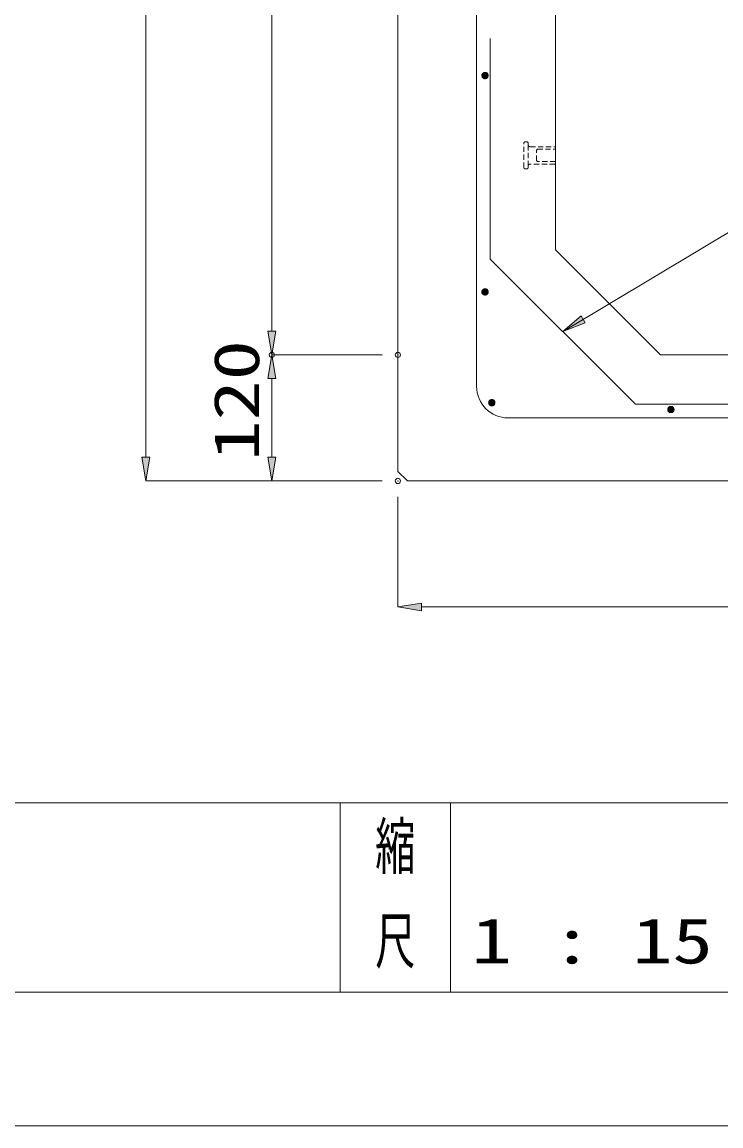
# Model space of a CAD drawing. Units: millimetres, scale not verified. Extents: x 0 to 6300, y 0 to 4455.
# Drawn here: x 3125 to 3790, y 0 to 1051 of the extents above; entities that cross this region are included whole.
import ezdxf
from ezdxf.enums import TextEntityAlignment as Align

# ---------------------------------------------------------------- set-up
doc = ezdxf.new("R2010")
doc.units = ezdxf.units.MM
doc.header["$LTSCALE"] = 10
doc.header["$PDMODE"] = 32
doc.header["$PDSIZE"] = 5
doc.linetypes.add('USER1', pattern=[1.5, 0.75, -0.75])
doc.linetypes.add('USER3', pattern=[0.75, 0.5, -0.25])
for name, color, linetype, lineweight in [('Defpoints_2', 7, 'Continuous', 13), ('S-1', 2, 'USER1', 13), ('S-2', 3, 'Continuous', 13), ('S-4', 4, 'USER3', 13), ('S-Dim', 1, 'Continuous', 13), ('TTL-FRAM', 3, 'Continuous', 13), ('TTL-LINE', 2, 'Continuous', 13), ('TTL-TXT', 2, 'Continuous', 13)]:
    doc.layers.add(name, color=color, linetype=linetype, lineweight=lineweight)
doc.styles.add('ＭＳ ゴシック', font='')
doc.styles.get('ＭＳ ゴシック').set_extended_font_data('MS Gothic')

msp = doc.modelspace()

# ---------------------------------------------------------------- hatches: boundary and pattern name
at = {"layer": 'S-2'}
for points in [[(3568.5, 1000.14), (3568.48, 1000.51), (3568.41, 1000.88), (3568.29, 1001.24), (3568.13, 1001.58), (3567.93, 1001.9), (3567.69, 1002.19), (3567.41, 1002.45), (3567.11, 1002.67), (3566.78, 1002.85), (3566.43, 1002.99), (3566.06, 1003.08), (3565.69, 1003.13), (3565.31, 1003.13), (3564.94, 1003.08), (3564.57, 1002.99), (3564.22, 1002.85), (3563.89, 1002.67), (3563.59, 1002.45), (3563.31, 1002.19), (3563.07, 1001.9), (3562.87, 1001.58), (3562.71, 1001.24), (3562.59, 1000.88), (3562.52, 1000.51), (3562.5, 1000.14), (3565.5, 1000.14)], [(3562.5, 1000.14), (3562.52, 999.76), (3562.59, 999.39), (3562.71, 999.03), (3562.87, 998.69), (3563.07, 998.37), (3563.31, 998.08), (3563.59, 997.83), (3563.89, 997.6), (3564.22, 997.42), (3564.57, 997.28), (3564.94, 997.19), (3565.31, 997.14), (3565.69, 997.14), (3566.06, 997.19), (3566.43, 997.28), (3566.78, 997.42), (3567.11, 997.6), (3567.41, 997.83), (3567.69, 998.08), (3567.93, 998.37), (3568.13, 998.69), (3568.29, 999.03), (3568.41, 999.39), (3568.48, 999.76), (3568.5, 1000.14), (3565.5, 1000.14)], [(3568.5, 794.14), (3568.48, 794.51), (3568.41, 794.88), (3568.29, 795.24), (3568.13, 795.58), (3567.93, 795.9), (3567.69, 796.19), (3567.41, 796.45), (3567.11, 796.67), (3566.78, 796.85), (3566.43, 796.99), (3566.06, 797.08), (3565.69, 797.13), (3565.31, 797.13), (3564.94, 797.08), (3564.57, 796.99), (3564.22, 796.85), (3563.89, 796.67), (3563.59, 796.45), (3563.31, 796.19), (3563.07, 795.9), (3562.87, 795.58), (3562.71, 795.24), (3562.59, 794.88), (3562.52, 794.51), (3562.5, 794.14), (3565.5, 794.14)], [(3562.5, 794.14), (3562.52, 793.76), (3562.59, 793.39), (3562.71, 793.03), (3562.87, 792.69), (3563.07, 792.37), (3563.31, 792.08), (3563.59, 791.83), (3563.89, 791.6), (3564.22, 791.42), (3564.57, 791.28), (3564.94, 791.19), (3565.31, 791.14), (3565.69, 791.14), (3566.06, 791.19), (3566.43, 791.28), (3566.78, 791.42), (3567.11, 791.6), (3567.41, 791.83), (3567.69, 792.08), (3567.93, 792.37), (3568.13, 792.69), (3568.29, 793.03), (3568.41, 793.39), (3568.48, 793.76), (3568.5, 794.14), (3565.5, 794.14)], [(3574.94, 688.58), (3574.92, 688.96), (3574.85, 689.33), (3574.73, 689.68), (3574.57, 690.03), (3574.37, 690.34), (3574.13, 690.63), (3573.86, 690.89), (3573.55, 691.11), (3573.22, 691.3), (3572.87, 691.43), (3572.51, 691.53), (3572.13, 691.57), (3571.76, 691.57), (3571.38, 691.53), (3571.02, 691.43), (3570.67, 691.3), (3570.34, 691.11), (3570.03, 690.89), (3569.76, 690.63), (3569.52, 690.34), (3569.31, 690.03), (3569.15, 689.68), (3569.04, 689.33), (3568.97, 688.96), (3568.94, 688.58), (3571.94, 688.58)], [(3568.94, 688.58), (3568.97, 688.2), (3569.04, 687.83), (3569.15, 687.48), (3569.31, 687.14), (3569.52, 686.82), (3569.76, 686.53), (3570.03, 686.27), (3570.34, 686.05), (3570.67, 685.87), (3571.02, 685.73), (3571.38, 685.63), (3571.76, 685.59), (3572.13, 685.59), (3572.51, 685.63), (3572.87, 685.73), (3573.22, 685.87), (3573.55, 686.05), (3573.86, 686.27), (3574.13, 686.53), (3574.37, 686.82), (3574.57, 687.14), (3574.73, 687.48), (3574.85, 687.83), (3574.92, 688.2), (3574.94, 688.58), (3571.94, 688.58)], [(3745.5, 682.14), (3745.48, 682.51), (3745.41, 682.88), (3745.29, 683.24), (3745.13, 683.58), (3744.93, 683.9), (3744.69, 684.19), (3744.41, 684.45), (3744.11, 684.67), (3743.78, 684.85), (3743.43, 684.99), (3743.06, 685.08), (3742.69, 685.13), (3742.31, 685.13), (3741.94, 685.08), (3741.57, 684.99), (3741.22, 684.85), (3740.89, 684.67), (3740.59, 684.45), (3740.31, 684.19), (3740.07, 683.9), (3739.87, 683.58), (3739.71, 683.24), (3739.59, 682.88), (3739.52, 682.51), (3739.5, 682.14), (3742.5, 682.14)], [(3739.5, 682.14), (3739.52, 681.76), (3739.59, 681.39), (3739.71, 681.03), (3739.87, 680.69), (3740.07, 680.37), (3740.31, 680.08), (3740.59, 679.83), (3740.89, 679.6), (3741.22, 679.42), (3741.57, 679.28), (3741.94, 679.19), (3742.31, 679.14), (3742.69, 679.14), (3743.06, 679.19), (3743.43, 679.28), (3743.78, 679.42), (3744.11, 679.6), (3744.41, 679.83), (3744.69, 680.08), (3744.93, 680.37), (3745.13, 680.69), (3745.29, 681.03), (3745.41, 681.39), (3745.48, 681.76), (3745.5, 682.14), (3742.5, 682.14)]]:
    msp.add_hatch(color=256, dxfattribs=at).paths.add_polyline_path(points)
at = {"layer": 'S-Dim'}
for points in [[(3639.64, 756.28), (3660.95, 764.51), (3656.93, 771.21)], [(3358.75, 756.64), (3366.25, 756.64), (3362.5, 734.14)], [(3358.75, 711.64), (3366.25, 711.64), (3362.5, 734.14)], [(3238.75, 636.64), (3246.25, 636.64), (3242.5, 614.14)], [(3358.75, 636.64), (3366.25, 636.64), (3362.5, 614.14)], [(3505, 497.89), (3505, 490.39), (3482.5, 494.14)]]:
    msp.add_hatch(color=256, dxfattribs=at).paths.add_polyline_path(points)

# ---------------------------------------------------------------- linework, layer by layer
at = {"layer": 'Defpoints_2'}
msp.add_line((0, 0), (6300, 0), dxfattribs=at)
for p in [(3362.5, 734.14), (3482.5, 734.14), (3482.5, 734.14), (3482.5, 614.14), (3482.5, 614.14), (3482.5, 614.14)]:
    msp.add_point(p, dxfattribs=at)
at = {"layer": 'S-1', "linetype": 'Continuous'}
for p, q in [((3482.5, 623.14), (3482.5, 2109.14)), ((3632.5, 2109.14), (3632.5, 834.14)), ((3632.5, 834.14), (3732.5, 734.14)), ((3482.5, 796.64), (3482.5, 731.64)), ((3732.5, 734.14), (4432.5, 734.14)), ((3491.5, 614.14), (3482.5, 623.14)), ((4432.5, 614.14), (3491.5, 614.14))]:
    msp.add_line(p, q, dxfattribs=at)
at = {"layer": 'S-2'}
for p, q in [((3557.5, 704.14), (3557.5, 1739.14)), ((3570.5, 1035.43), (3570.5, 825.43)), ((3570.5, 825.43), (3708.79, 687.14)), ((3708.79, 687.14), (3918.79, 687.14)), ((4407.5, 674.14), (3587.5, 674.14))]:
    msp.add_line(p, q, dxfattribs=at)
for points in [[(3568.5, 1000.14), (3568.48, 1000.51), (3568.41, 1000.88), (3568.29, 1001.24), (3568.13, 1001.58), (3567.93, 1001.9), (3567.69, 1002.19), (3567.41, 1002.45), (3567.11, 1002.67), (3566.78, 1002.85), (3566.43, 1002.99), (3566.06, 1003.08), (3565.69, 1003.13), (3565.31, 1003.13), (3564.94, 1003.08), (3564.57, 1002.99), (3564.22, 1002.85), (3563.89, 1002.67), (3563.59, 1002.45), (3563.31, 1002.19), (3563.07, 1001.9), (3562.87, 1001.58), (3562.71, 1001.24), (3562.59, 1000.88), (3562.52, 1000.51), (3562.5, 1000.14), (3565.5, 1000.14)], [(3562.5, 1000.14), (3562.52, 999.76), (3562.59, 999.39), (3562.71, 999.03), (3562.87, 998.69), (3563.07, 998.37), (3563.31, 998.08), (3563.59, 997.83), (3563.89, 997.6), (3564.22, 997.42), (3564.57, 997.28), (3564.94, 997.19), (3565.31, 997.14), (3565.69, 997.14), (3566.06, 997.19), (3566.43, 997.28), (3566.78, 997.42), (3567.11, 997.6), (3567.41, 997.83), (3567.69, 998.08), (3567.93, 998.37), (3568.13, 998.69), (3568.29, 999.03), (3568.41, 999.39), (3568.48, 999.76), (3568.5, 1000.14), (3565.5, 1000.14)], [(3568.5, 794.14), (3568.48, 794.51), (3568.41, 794.88), (3568.29, 795.24), (3568.13, 795.58), (3567.93, 795.9), (3567.69, 796.19), (3567.41, 796.45), (3567.11, 796.67), (3566.78, 796.85), (3566.43, 796.99), (3566.06, 797.08), (3565.69, 797.13), (3565.31, 797.13), (3564.94, 797.08), (3564.57, 796.99), (3564.22, 796.85), (3563.89, 796.67), (3563.59, 796.45), (3563.31, 796.19), (3563.07, 795.9), (3562.87, 795.58), (3562.71, 795.24), (3562.59, 794.88), (3562.52, 794.51), (3562.5, 794.14), (3565.5, 794.14)], [(3562.5, 794.14), (3562.52, 793.76), (3562.59, 793.39), (3562.71, 793.03), (3562.87, 792.69), (3563.07, 792.37), (3563.31, 792.08), (3563.59, 791.83), (3563.89, 791.6), (3564.22, 791.42), (3564.57, 791.28), (3564.94, 791.19), (3565.31, 791.14), (3565.69, 791.14), (3566.06, 791.19), (3566.43, 791.28), (3566.78, 791.42), (3567.11, 791.6), (3567.41, 791.83), (3567.69, 792.08), (3567.93, 792.37), (3568.13, 792.69), (3568.29, 793.03), (3568.41, 793.39), (3568.48, 793.76), (3568.5, 794.14), (3565.5, 794.14)], [(3574.94, 688.58), (3574.92, 688.96), (3574.85, 689.33), (3574.73, 689.68), (3574.57, 690.03), (3574.37, 690.34), (3574.13, 690.63), (3573.86, 690.89), (3573.55, 691.11), (3573.22, 691.3), (3572.87, 691.43), (3572.51, 691.53), (3572.13, 691.57), (3571.76, 691.57), (3571.38, 691.53), (3571.02, 691.43), (3570.67, 691.3), (3570.34, 691.11), (3570.03, 690.89), (3569.76, 690.63), (3569.52, 690.34), (3569.31, 690.03), (3569.15, 689.68), (3569.04, 689.33), (3568.97, 688.96), (3568.94, 688.58), (3571.94, 688.58)], [(3568.94, 688.58), (3568.97, 688.2), (3569.04, 687.83), (3569.15, 687.48), (3569.31, 687.14), (3569.52, 686.82), (3569.76, 686.53), (3570.03, 686.27), (3570.34, 686.05), (3570.67, 685.87), (3571.02, 685.73), (3571.38, 685.63), (3571.76, 685.59), (3572.13, 685.59), (3572.51, 685.63), (3572.87, 685.73), (3573.22, 685.87), (3573.55, 686.05), (3573.86, 686.27), (3574.13, 686.53), (3574.37, 686.82), (3574.57, 687.14), (3574.73, 687.48), (3574.85, 687.83), (3574.92, 688.2), (3574.94, 688.58), (3571.94, 688.58)], [(3745.5, 682.14), (3745.48, 682.51), (3745.41, 682.88), (3745.29, 683.24), (3745.13, 683.58), (3744.93, 683.9), (3744.69, 684.19), (3744.41, 684.45), (3744.11, 684.67), (3743.78, 684.85), (3743.43, 684.99), (3743.06, 685.08), (3742.69, 685.13), (3742.31, 685.13), (3741.94, 685.08), (3741.57, 684.99), (3741.22, 684.85), (3740.89, 684.67), (3740.59, 684.45), (3740.31, 684.19), (3740.07, 683.9), (3739.87, 683.58), (3739.71, 683.24), (3739.59, 682.88), (3739.52, 682.51), (3739.5, 682.14), (3742.5, 682.14)], [(3739.5, 682.14), (3739.52, 681.76), (3739.59, 681.39), (3739.71, 681.03), (3739.87, 680.69), (3740.07, 680.37), (3740.31, 680.08), (3740.59, 679.83), (3740.89, 679.6), (3741.22, 679.42), (3741.57, 679.28), (3741.94, 679.19), (3742.31, 679.14), (3742.69, 679.14), (3743.06, 679.19), (3743.43, 679.28), (3743.78, 679.42), (3744.11, 679.6), (3744.41, 679.83), (3744.69, 680.08), (3744.93, 680.37), (3745.13, 680.69), (3745.29, 681.03), (3745.41, 681.39), (3745.48, 681.76), (3745.5, 682.14), (3742.5, 682.14)]]:
    msp.add_lwpolyline(points, close=True, dxfattribs=at)
msp.add_arc((3587.5, 704.14), 30, 180, 270, dxfattribs=at)
at = {"layer": 'S-4'}
for p, q in [((3602.5, 912.39), (3602.5, 935.89)), ((3603.5, 936.89), (3605.5, 936.89)), ((3606.5, 935.89), (3606.5, 934.39)), ((3606.5, 913.89), (3606.5, 934.39)), ((3608.5, 932.39), (3632, 932.39)), ((3614.5, 929.19), (3615.45, 930.14)), ((3614.5, 919.08), (3614.5, 929.19)), ((3615.45, 930.14), (3632.5, 930.14)), ((3632, 932.39), (3632.5, 931.89)), ((3632.5, 931.89), (3632.5, 916.39)), ((3632, 915.89), (3608.5, 915.89)), ((3615.45, 918.14), (3614.5, 919.08)), ((3632.5, 918.14), (3615.45, 918.14)), ((3632.5, 916.39), (3632, 915.89)), ((3605.5, 911.39), (3603.5, 911.39)), ((3606.5, 913.89), (3606.5, 912.39))]:
    msp.add_line(p, q, dxfattribs=at)
for centre, radius, start, end in [((3603.5, 935.89), 1, 90, 180), ((3605.5, 935.89), 1, 0, 90), ((3608.5, 934.39), 2, 180, 270), ((3608.5, 913.89), 2, 90, 180), ((3603.5, 912.39), 1, 180, 270), ((3605.5, 912.39), 1, 270, 0)]:
    msp.add_arc(centre, radius, start, end, dxfattribs=at)
at = {"layer": 'S-Dim'}
for p, q in [((3242.5, 636.64), (3242.5, 2091.64)), ((3362.5, 756.64), (3362.5, 2091.64)), ((3839.64, 876.28), (3640.93, 757.05)), ((3467.5, 734.14), (3362.5, 734.14)), ((3467.5, 734.14), (3362.5, 734.14)), ((3362.5, 636.64), (3362.5, 711.64)), ((3467.5, 614.14), (3242.5, 614.14)), ((3467.5, 614.14), (3362.5, 614.14)), ((3482.5, 599.14), (3482.5, 494.14)), ((3505, 494.14), (4410, 494.14))]:
    msp.add_line(p, q, dxfattribs=at)
for points in [[(3639.64, 756.28), (3660.95, 764.51), (3656.93, 771.21)], [(3358.75, 756.64), (3366.25, 756.64), (3362.5, 734.14)], [(3358.75, 711.64), (3366.25, 711.64), (3362.5, 734.14)], [(3238.75, 636.64), (3246.25, 636.64), (3242.5, 614.14)], [(3358.75, 636.64), (3366.25, 636.64), (3362.5, 614.14)], [(3505, 497.89), (3505, 490.39), (3482.5, 494.14)]]:
    msp.add_lwpolyline(points, close=True, dxfattribs=at)
at = {"layer": 'TTL-FRAM'}
for p, q in [((382.5, 307.5), (6007.5, 307.5)), ((3727.5, 127.5), (2377.5, 127.5)), ((3832.5, 127.5), (3727.5, 127.5))]:
    msp.add_line(p, q, dxfattribs=at)
at = {"layer": 'TTL-LINE'}
for p, q in [((3427.5, 127.5), (3427.5, 307.5)), ((3532.5, 127.5), (3532.5, 307.5))]:
    msp.add_line(p, q, dxfattribs=at)

# ---------------------------------------------------------------- texts
at = {"layer": 'S-Dim', "style": 'ＭＳ ゴシック', "width": 1.3}
msp.add_text('120', height=43.3, rotation=90, dxfattribs=at).set_placement((3363.33, 633.34), align=Align.BOTTOM_LEFT)
at = {"layer": 'TTL-TXT', "style": 'ＭＳ ゴシック', "width": 0.65}
for s, p in [('縮', (3480, 231.67)), ('尺', (3480, 141.67))]:
    msp.add_text(s, height=43.3, dxfattribs=at).set_placement(p, align=Align.BOTTOM_CENTER)
at = {"layer": 'TTL-TXT', "color": 1, "style": 'ＭＳ ゴシック', "width": 1.3}
msp.add_text('1 : 15', height=43.3, dxfattribs=at).set_placement((3667.5, 141.67), align=Align.BOTTOM_CENTER)

doc.saveas('drawing.dxf')
